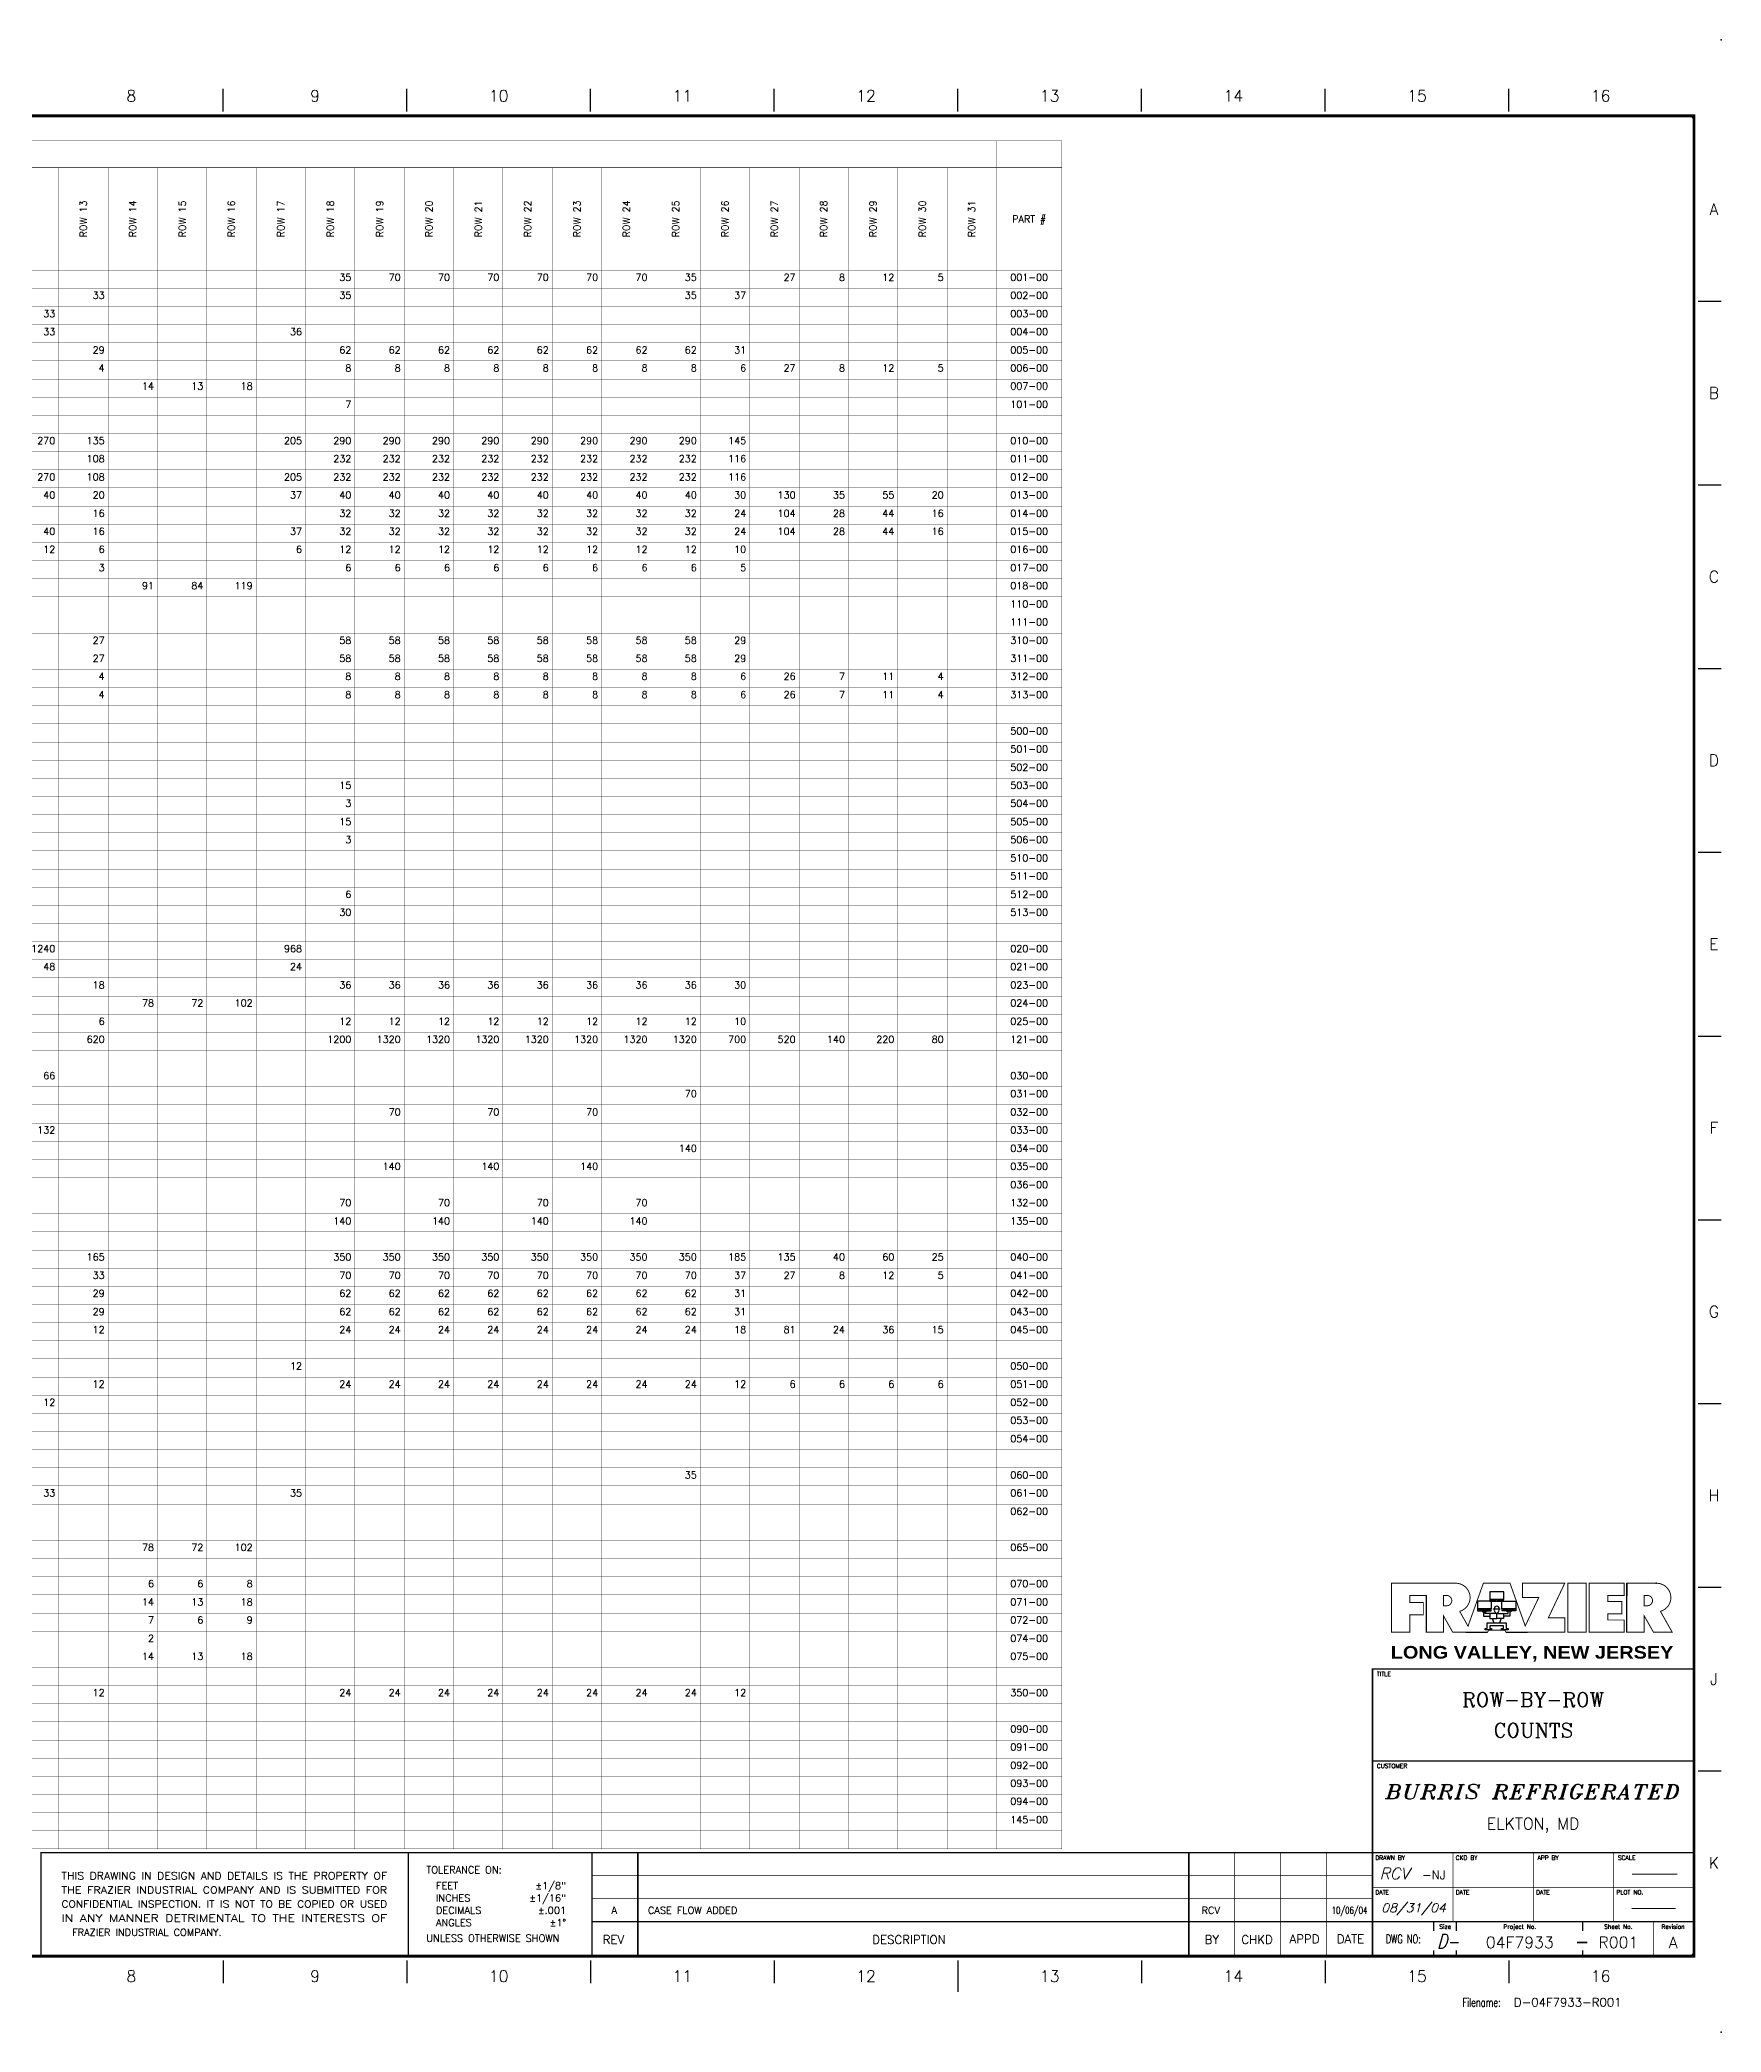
# Model space of a CAD drawing. Extents: x -10 to 1034, y -27 to 667.
# Drawn here: x 448 to 1034, y -27 to 667 of the extents above; entities that cross this region are included whole.
import ezdxf
from ezdxf.enums import TextEntityAlignment as Align

# ---------------------------------------------------------------- set-up
doc = ezdxf.new("R2010")
doc.units = 0
doc.header["$LTSCALE"] = 8
doc.header["$MEASUREMENT"] = 0
doc.layers.get('0').update_dxf_attribs({"linetype": 'CONTINUOUS'})
for name, color, linetype in [('BORD', 8, 'CONTINUOUS'), ('FDIM', 2, 'CONTINUOUS'), ('TEXTL', 2, 'CONTINUOUS')]:
    doc.layers.add(name, color=color, linetype=linetype)
doc.styles.add('2THIRDS', font='romans.shx', dxfattribs={"width": 0.7})
doc.styles.add('BOLD', font='BOLD')
doc.styles.add('BORDER', font='SIMPLEX')
doc.styles.add('COMPLEX', font='complex')
doc.styles.add('ITALIC', font='italic')
doc.styles.add('ITALICT', font='italict', dxfattribs={"height": 24})
doc.styles.add('ROMAND', font='romand.shx')
doc.styles.add('SCRIPTC', font='SCRIPTC')
doc.styles.add('SIMPLEX', font='simplex.shx')

# ---------------------------------------------------------------- blocks, each defined once
blk = doc.blocks.new('FLOGO')
at = {"layer": 'BORD'}
for p, q in [((2.564, 0.534), (2.564, 0.401)), ((2.564, 0), (2.564, 0.534)), ((0.378, 0.401), (0.378, 0)), ((0.81, 0), (1.044, 0)), ((1.248, 0), (1.482, 0))]:
    blk.add_line(p, q, dxfattribs=at)
at = {"layer": 'BORD', "const_width": 0.0101}
for points in [[(1.887, 0.534), (1.708, 0.156), (1.887, 0.156), (1.887, 0), (1.248, 0), (1.235, 0.022), (1.057, 0.022), (1.046, 0), (0.668, 0), (0.567, 0.178), (0.567, 0), (0.378, 0), (0.378, 0.401), (0.2, 0.401), (0.2, 0.323), (0.347, 0.323), (0.347, 0.189), (0.2, 0.189), (0.2, 0), (0, 0), (0, 0.534), (0.378, 0.534), (0.645, 0.534), (0.701, 0.534, -0.869818), (0.743, 0.228), (0.834, 0.067), (1.001, 0.534), (1.291, 0.534), (1.457, 0.069), (1.604, 0.378), (1.426, 0.378), (1.426, 0.534), (1.893, 0.534)], [(2.564, 0.534), (2.831, 0.534), (2.564, 0.534), (2.564, 0), (2.753, 0), (2.753, 0.178), (2.854, 0), (3.058, 0), (2.929, 0.228, 0.869818), (2.887, 0.534), (2.831, 0.534)]]:
    blk.add_lwpolyline(points, format="xyb", dxfattribs=at)
at = {"layer": 'BORD'}
for points in [[(1.07, 0.358), (1.224, 0.358), (1.224, 0.44), (1.07, 0.44)], [(0.936, 0.255), (1.089, 0.255), (1.089, 0.337), (0.936, 0.337)], [(0.938, 0.234), (1.086, 0.234), (1.086, 0.255), (0.938, 0.255)], [(0.954, 0.24), (1.002, 0.24), (1.002, 0.25), (0.954, 0.25)], [(1.07, 0.24), (1.022, 0.24), (1.022, 0.25), (1.07, 0.25)], [(1.073, 0.337), (1.221, 0.337), (1.221, 0.358), (1.073, 0.358)], [(1.089, 0.343), (1.137, 0.343), (1.137, 0.352), (1.089, 0.352)], [(1.11, 0.251), (1.11, 0.256), (1.182, 0.256), (1.182, 0.251)], [(1.205, 0.343), (1.157, 0.343), (1.157, 0.352), (1.205, 0.352)], [(1.356, 0.255), (1.203, 0.255), (1.203, 0.337), (1.356, 0.337)], [(1.354, 0.234), (1.206, 0.234), (1.206, 0.255), (1.354, 0.255)], [(1.222, 0.24), (1.27, 0.24), (1.27, 0.25), (1.222, 0.25)], [(1.338, 0.24), (1.29, 0.24), (1.29, 0.25), (1.338, 0.25)], [(1.07, 0.071), (1.07, 0.041), (1.091, 0.041), (1.091, 0.027), (1.021, 0.027), (1.021, 0.041), (1.043, 0.041), (1.043, 0.102), (1.249, 0.102), (1.249, 0.041), (1.271, 0.041), (1.271, 0.027), (1.2, 0.027), (1.2, 0.041), (1.222, 0.041), (1.222, 0.071)]]:
    blk.add_lwpolyline(points, close=True, dxfattribs=at)
at = {"layer": 'BORD', "const_width": 0.0101}
for points in [[(1.921, 0), (1.921, 0.534), (2.121, 0.534), (2.121, 0)], [(2.154, 0), (2.154, 0.534), (2.533, 0.534), (2.533, 0.401), (2.355, 0.401), (2.355, 0.334), (2.51, 0.334), (2.51, 0.2), (2.355, 0.2), (2.355, 0.134), (2.533, 0.134), (2.533, 0)]]:
    blk.add_lwpolyline(points, close=True, dxfattribs=at)
for points in [[(0.601, 0.289), (0.567, 0.289), (0.567, 0.401), (0.601, 0.401, -1)], [(2.753, 0.289), (2.753, 0.401), (2.787, 0.401, -1), (2.787, 0.289)]]:
    blk.add_lwpolyline(points, format="xyb", close=True, dxfattribs=at)
at = {"layer": 'BORD'}
for points in [[(1.07, 0.205), (1.07, 0.15), (1.146, 0.15), (1.146, 0.205), (1.021, 0.205), (1.021, 0.226), (1.034, 0.226), (1.034, 0.234), (0.988, 0.234), (0.988, 0.226), (1.001, 0.226), (1.001, 0.174), (1.07, 0.174)], [(1.222, 0.205), (1.222, 0.15), (1.146, 0.15), (1.146, 0.205), (1.271, 0.205), (1.271, 0.226), (1.257, 0.226), (1.257, 0.234), (1.304, 0.234), (1.304, 0.226), (1.291, 0.226), (1.291, 0.174), (1.222, 0.174)], [(1.096, 0.15), (1.115, 0.102)], [(1.127, 0.205), (1.13, 0.216)], [(1.165, 0.205), (1.162, 0.216)], [(1.196, 0.15), (1.177, 0.102)]]:
    blk.add_lwpolyline(points, dxfattribs=at)
for points in [[(1.174, 0.256, 0.378608), (1.146, 0.285, 0.378608), (1.118, 0.256, 0.378608)], [(1.121, 0.251, 0.351419), (1.123, 0.23), (1.127, 0.225, 0.337041), (1.146, 0.205, 0.337041), (1.165, 0.225), (1.169, 0.23, 0.351419), (1.171, 0.251)]]:
    blk.add_lwpolyline(points, format="xyb", dxfattribs=at)
blk.add_point((2.884, 0.534), dxfattribs=at)
blk.add_point((2.884, 0.534), dxfattribs=at)
blk = doc.blocks.new('sbord_d')
at = {"layer": 'BORD'}
for p, q in [((16, 20.062), (16, 20.312)), ((18, 20.062), (18, 20.312)), ((20, 20.062), (20, 20.312)), ((22, 20.062), (22, 20.312)), ((24, 20.062), (24, 20.312)), ((26, 20.062), (26, 20.312)), ((28, 20.062), (28, 20.312)), ((30, 20.062), (30, 20.312)), ((32.063, 18), (32.312, 18)), ((32.063, 16), (32.312, 16)), ((32.063, 14), (32.312, 14)), ((32.063, 12), (32.312, 12)), ((32.063, 10), (32.312, 10)), ((32.063, 8), (32.312, 8)), ((32.063, 6), (32.312, 6)), ((32.063, 4), (32.312, 4)), ((32.063, 2), (32.312, 2)), ((28.848, 0.821), (28.848, 0.821)), ((29.182, 0.258), (29.182, 0.354)), ((29.432, 0.258), (29.432, 0.354)), ((30.807, 0.258), (30.807, 0.354)), ((29.182, -0.016), (29.182, 0.044)), ((29.432, -0.016), (29.432, 0.044)), ((30.807, -0.016), (30.807, 0.044)), ((16, -0.062), (16, -0.312)), ((18, -0.062), (18, -0.312)), ((20, -0.062), (20, -0.312)), ((22, -0.062), (22, -0.312)), ((24, -0.062), (24, -0.406)), ((26, -0.062), (26, -0.312)), ((28, -0.062), (28, -0.312)), ((30, -0.062), (30, -0.312))]:
    blk.add_line(p, q, dxfattribs=at)
at = {"layer": 'BORD', "const_width": 0.0313}
blk.add_lwpolyline([(-0.016, -0.016), (32.016, -0.016), (32.016, 20.016), (-0.016, 20.016)], close=True, dxfattribs=at)
at = {"layer": 'BORD'}
for points, const_width in [([(28.516, -0.016), (28.516, 0.359), (28.516, 0.734), (28.516, 1.109), (28.516, 2.109), (28.516, 3.109), (32.016, 3.109)], 0.0156), ([(28.516, 2.109), (32.016, 2.109)], 0.0156), ([(18.016, 1.109), (14.016, 1.109), (14.016, -0.016)], 0.0156), ([(20.016, 1.109), (18.016, 1.109), (18.016, -0.016)], 0.0156), ([(28.516, 1.109), (28.016, 1.109), (27.516, 1.109), (27.016, 1.109), (26.516, 1.109), (20.516, 1.109), (20.016, 1.109), (20.016, 0.859)], 0.0156), ([(20.516, 1.109), (20.516, 0.859)], 0.0156), ([(26.516, 1.109), (26.516, 0.859)], 0.0156), ([(27.016, 1.109), (27.016, 0.859)], 0.00781), ([(27.516, 1.109), (27.516, 0.859)], 0.00781), ([(28.016, 1.109), (28.016, 0.859)], 0.00781), ([(28.516, 1.109), (32.016, 1.109)], 0.0156), ([(29.391, 1.109), (29.391, 0.734), (29.391, 0.359)], 0.00781), ([(30.266, 1.109), (30.266, 0.734), (30.266, 0.359)], 0.00781), ([(31.141, 1.109), (31.141, 0.734), (31.141, 0.359)], 0.00781), ([(20.016, 0.859), (20.016, 0.609)], 0.0156), ([(20.016, 0.859), (28.516, 0.859)], 0.00781), ([(20.516, 0.859), (20.516, 0.609)], 0.0156), ([(26.516, 0.859), (26.516, 0.609)], 0.0156), ([(27.016, 0.859), (27.016, 0.609)], 0.00781), ([(27.516, 0.859), (27.516, 0.609)], 0.00781), ([(28.016, 0.859), (28.016, 0.609)], 0.00781), ([(28.516, 0.734), (32.016, 0.734)], 0.00781), ([(20.016, 0.609), (20.016, 0.359)], 0.0156), ([(20.016, 0.609), (28.516, 0.609)], 0.00781), ([(20.516, 0.609), (20.516, 0.359)], 0.0156), ([(26.516, 0.609), (26.516, 0.359)], 0.0156), ([(27.016, 0.609), (27.016, 0.359)], 0.00781), ([(27.516, 0.609), (27.516, 0.359)], 0.00781), ([(28.016, 0.609), (28.016, 0.359)], 0.00781), ([(20.016, 0.359), (28.516, 0.359)], 0.0156), ([(20.016, 0.359), (20.016, 0)], 0.0156), ([(20.516, 0.359), (20.516, 0)], 0.0156), ([(26.516, 0.359), (26.516, 0)], 0.0156), ([(27.016, 0.359), (27.016, 0)], 0.00781), ([(27.516, 0.359), (27.516, 0)], 0.00781), ([(28.016, 0.359), (28.016, 0)], 0.00781), ([(28.516, 0.359), (32.016, 0.359)], 0.0156), ([(31.578, 0.359), (31.578, -0.016)], 0.00781)]:
    blk.add_lwpolyline(points, dxfattribs=dict(at, const_width=const_width))
at = {"layer": 'TEXTL'}
for p in [(32.312, 20.844), (32, 20), (32, 0), (32.312, -0.844)]:
    blk.add_point(p, dxfattribs=at)
at = {"layer": 'BORD'}
blk.add_blockref('FLOGO', (28.722, 3.509), dxfattribs=at)
at = {"layer": 'BORD', "style": 'ROMAND'}
for s, p in [('8', (15, 20.234)), ('9', (17, 20.234)), ('10', (19, 20.234)), ('11', (21, 20.234)), ('12', (23, 20.234)), ('13', (25, 20.234)), ('14', (27, 20.234)), ('15', (29, 20.234)), ('16', (31, 20.234)), ('A', (32.234, 19)), ('B', (32.234, 17)), ('C', (32.234, 15)), ('D', (32.234, 13)), ('E', (32.234, 11)), ('F', (32.234, 9)), ('G', (32.234, 7)), ('H', (32.234, 5)), ('J', (32.234, 3)), ('K', (32.234, 1)), ('8', (15, -0.234)), ('9', (17, -0.234)), ('10', (19, -0.234)), ('11', (21, -0.234)), ('12', (23, -0.234)), ('13', (25, -0.234)), ('14', (27, -0.234)), ('15', (29, -0.234)), ('16', (31, -0.234))]:
    blk.add_text(s, height=0.125, dxfattribs=at).set_placement(p, align=Align.MIDDLE)
at = {"layer": 'BORD'}
for s, height, style, width, p, p2 in [('LONG VALLEY, NEW JERSEY', 0.138, 'BOLD', 0.943702, (28.715, 3.222), (31.792, 3.222)), ('THIS DRAWING IN DESIGN AND DETAILS IS THE PROPERTY OF', 0.07812, 'SIMPLEX', 0.958828, (14.24, 0.819), (17.786, 0.819)), ('THE FRAZIER INDUSTRIAL COMPANY AND IS SUBMITTED FOR', 0.07812, 'SIMPLEX', 0.982552, (14.24, 0.665), (17.786, 0.665)), ('CONFIDENTIAL INSPECTION. IT IS NOT TO BE COPIED OR USED', 0.07812, 'SIMPLEX', 0.947391, (14.24, 0.512), (17.786, 0.512)), ('IN ANY MANNER DETRIMENTAL TO THE INTERESTS OF', 0.07812, 'SIMPLEX', 1.101821, (14.24, 0.358), (17.786, 0.358))]:
    blk.add_text(s, height=height, dxfattribs=dict(at, style=style, width=width)).set_placement(p, p2, align=Align.FIT)
for s, height, style, p in [('TITLE', 0.0469, 'BORDER', (28.563, 3.031)), ('CUSTOMER', 0.0469, 'BORDER', (28.563, 2.031)), ('TOLERANCE ON:', 0.07812, 'SIMPLEX', (18.213, 0.884)), ('DRAWN BY', 0.0469, 'BORDER', (28.547, 1.031)), ('-NJ', 0.0938, 'SIMPLEX', (29.054, 0.821)), ('CKD BY', 0.0469, 'BORDER', (29.422, 1.031)), ('APP BY', 0.0469, 'BORDER', (30.313, 1.031)), ('SCALE', 0.0469, 'BORDER', (31.188, 1.031)), ('FEET', 0.0781, 'SIMPLEX', (18.317, 0.711)), ('INCHES', 0.0781, 'SIMPLEX', (18.317, 0.577)), ('DATE', 0.0469, 'BORDER', (28.547, 0.656)), ('DATE', 0.0469, 'BORDER', (29.422, 0.656)), ('DATE', 0.0469, 'BORDER', (30.297, 0.656)), ('PLOT NO.', 0.0469, 'BORDER', (31.172, 0.656)), ('DECIMALS', 0.0781, 'SIMPLEX', (18.317, 0.443)), ('UNLESS OTHERWISE SHOWN', 0.07812, 'SIMPLEX', (18.212, 0.14)), ('ANGLES', 0.0781, 'SIMPLEX', (18.317, 0.309))]:
    blk.add_text(s, height=height, dxfattribs=dict(at, style=style)).set_placement(p)
at = {"layer": 'BORD', "style": 'SIMPLEX'}
for s, p in [('%%p1/16"', (19.735, 0.577)), ('%%p1/8"', (19.735, 0.711)), ('%%p.001', (19.735, 0.443)), ('%%p1%%d', (19.735, 0.309))]:
    blk.add_text(s, height=0.0781, dxfattribs=at).set_placement(p, align=Align.RIGHT)
at = {"layer": 'BORD'}
for s, height, style, p in [('FRAZIER INDUSTRIAL COMPANY.', 0.07812, 'SIMPLEX', (15.169, 0.204)), ('APPD', 0.0938, 'SIMPLEX', (27.776, 0.124)), ('DATE', 0.0938, 'SIMPLEX', (28.276, 0.124)), ('Size', 0.0469, 'BORDER', (29.307, 0.281)), ('Project No.', 0.04688, 'BORDER', (30.12, 0.281)), ('Sheet No.', 0.0469, 'BORDER', (31.193, 0.281)), ('Revision', 0.0469, 'BORDER', (31.789, 0.281)), ('REV', 0.0938, 'BORDER', (20.25, 0.117)), ('DESCRIPTION', 0.09375, 'BORDER', (23.469, 0.117)), ('BY', 0.0938, 'BORDER', (26.766, 0.117)), ('CHKD', 0.0938, 'BORDER', (27.259, 0.117))]:
    blk.add_text(s, height=height, dxfattribs=dict(at, style=style)).set_placement(p, align=Align.CENTER)
at = {"layer": 'BORD', "style": '2THIRDS', "width": 0.7}
for s, p in [('DWG NO:', (28.851, 0.124)), ('Filename:', (29.703, -0.567))]:
    blk.add_text(s, height=0.0938, dxfattribs=at).set_placement(p, align=Align.CENTER)
at = {"layer": 'BORD', "style": 'ROMAND', "oblique": 15, "width": 0.75}
for s, height, p in [('D-', 0.1562, (29.218, 0.067)), ('-', 0.188, (30.7, 0.051))]:
    blk.add_text(s, height=height, dxfattribs=at).set_placement(p)
at = {"layer": 'TEXTL', "flags": 8}
for tag, height, style, p in [('TITLE1', 0.156, 'COMPLEX', (30.266, 2.776)), ('TITLE2', 0.156, 'COMPLEX', (30.266, 2.443)), ('CHK', 0.0938, 'SIMPLEX', (29.828, 0.883)), ('APP', 0.0938, 'SIMPLEX', (30.703, 0.883)), ('JOB#', 0.125, 'ROMAND', (30.12, 0.133)), ('SHT', 0.125, 'ROMAND', (31.193, 0.133)), ('REV', 0.125, 'ROMAND', (31.789, 0.133))]:
    blk.add_attdef(tag, text='', height=height, dxfattribs=dict(at, style=style)).set_placement(p, align=Align.MIDDLE)
for tag, height, style, width, p, p2 in [('CUSTOMER', 0.156, 'ITALICT', 2.333901, (28.655, 1.697), (31.867, 1.697)), ('CAPP', 0.0781, 'SIMPLEX', 1.292308, (27.588, 0.944), (27.963, 0.944)), ('CDT', 0.0781, 'SIMPLEX', 1.866, (28.071, 0.943), (28.46, 0.943)), ('SCALE', 0.0938, 'SIMPLEX', 1.702732, (31.234, 0.837), (31.941, 0.837)), ('BAPP', 0.0781, 'SIMPLEX', 1.292308, (27.588, 0.683), (27.963, 0.683)), ('BDT', 0.0781, 'SIMPLEX', 1.866, (28.071, 0.683), (28.46, 0.683)), ('AAPP', 0.0781, 'SIMPLEX', 1.275949, (27.588, 0.443), (27.963, 0.443)), ('ADT', 0.0781, 'SIMPLEX', 1.833263, (28.071, 0.443), (28.46, 0.443)), ('DATE', 0.0938, 'ITALIC', 1.795034, (28.609, 0.462), (29.315, 0.462)), ('CHKDT', 0.0938, 'SIMPLEX', 1.555556, (29.484, 0.462), (30.172, 0.462)), ('APPDT', 0.0938, 'SIMPLEX', 1.555556, (30.359, 0.462), (31.047, 0.462)), ('PLOT#', 0.0938, 'SIMPLEX', 8.555556, (31.234, 0.462), (31.922, 0.462))]:
    blk.add_attdef(tag, text='', height=height, dxfattribs=dict(at, style=style, width=width)).set_placement(p, p2, align=Align.FIT)
for tag, height, style, p in [('LOCATION', 0.125, 'COMPLEX', (30.266, 1.364)), ('REVC', 0.0781, 'SIMPLEX', (20.259, 0.945)), ('CBY', 0.0781, 'ROMAND', (26.755, 0.943)), ('CCHK', 0.0781, 'SIMPLEX', (27.255, 0.943)), ('REVB', 0.0781, 'SIMPLEX', (20.259, 0.695)), ('BBY', 0.0781, 'ROMAND', (26.755, 0.683)), ('BCHK', 0.0781, 'SIMPLEX', (27.255, 0.683)), ('REVA', 0.0781, 'SIMPLEX', (20.259, 0.445)), ('ABY', 0.0781, 'ROMAND', (26.755, 0.443)), ('ACHK', 0.0781, 'SIMPLEX', (27.255, 0.443))]:
    blk.add_attdef(tag, text='', height=height, dxfattribs=dict(at, style=style)).set_placement(p, align=Align.CENTER)
for tag, p, height, style in [('REVCDESC', (20.625, 0.943), 0.0781, 'SIMPLEX'), ('DRBY', (28.593, 0.821), 0.125, 'SCRIPTC'), ('REVBDESC', (20.625, 0.683), 0.0781, 'SIMPLEX'), ('REVADESC', (20.625, 0.443), 0.0781, 'SIMPLEX'), ('DWG#', (30.055, -0.566), 0.0938, 'ROMAND')]:
    blk.add_attdef(tag, p, '', height=height, dxfattribs=dict(at, style=style))
blk = doc.blocks.new('*U2')
at = {"layer": 'FDIM', "style": 'SIMPLEX'}
for s, p in [('ROW 13', (16.992, -1.031)), ('ROW 14', (17.644, -1.031)), ('ROW 15', (18.296, -1.031)), ('ROW 16', (18.947, -1.031)), ('ROW 17', (19.599, -1.031)), ('ROW 18', (20.251, -1.031)), ('ROW 19', (20.903, -1.031)), ('ROW 20', (21.555, -1.031)), ('ROW 21', (22.207, -1.031)), ('ROW 22', (22.858, -1.031)), ('ROW 23', (23.51, -1.031)), ('ROW 24', (24.162, -1.031)), ('ROW 25', (24.814, -1.031)), ('ROW 26', (25.466, -1.031)), ('ROW 27', (26.118, -1.031)), ('ROW 28', (26.77, -1.031)), ('ROW 29', (27.421, -1.031)), ('ROW 30', (28.073, -1.031)), ('ROW 31', (28.725, -1.031))]:
    blk.add_text(s, height=0.0926, rotation=90, dxfattribs=at).set_placement(p, align=Align.CENTER)
for s, p in [('PART #', (29.437, -1.078)), ('001-00', (29.437, -1.847)), ('002-00', (29.437, -2.087)), ('003-00', (29.437, -2.326)), ('004-00', (29.437, -2.566)), ('005-00', (29.437, -2.806)), ('006-00', (29.437, -3.045)), ('007-00', (29.437, -3.285)), ('101-00', (29.437, -3.524)), ('010-00', (29.437, -4.003)), ('011-00', (29.437, -4.243)), ('012-00', (29.437, -4.483)), ('013-00', (29.437, -4.722)), ('014-00', (29.437, -4.962)), ('015-00', (29.437, -5.201)), ('016-00', (29.437, -5.441)), ('017-00', (29.437, -5.681)), ('018-00', (29.437, -5.92)), ('110-00', (29.437, -6.16)), ('111-00', (29.437, -6.399)), ('310-00', (29.437, -6.639)), ('311-00', (29.437, -6.878)), ('312-00', (29.437, -7.118)), ('313-00', (29.437, -7.358)), ('500-00', (29.437, -7.837)), ('501-00', (29.437, -8.076)), ('502-00', (29.437, -8.316)), ('503-00', (29.437, -8.556)), ('504-00', (29.437, -8.795)), ('505-00', (29.437, -9.035)), ('506-00', (29.437, -9.274)), ('510-00', (29.437, -9.514)), ('511-00', (29.437, -9.753)), ('512-00', (29.437, -9.993)), ('513-00', (29.437, -10.233)), ('020-00', (29.437, -10.712)), ('021-00', (29.437, -10.951)), ('023-00', (29.437, -11.191)), ('024-00', (29.437, -11.431)), ('025-00', (29.437, -11.67)), ('121-00', (29.437, -11.91)), ('030-00', (29.437, -12.389)), ('031-00', (29.437, -12.628)), ('032-00', (29.437, -12.868)), ('033-00', (29.437, -13.108)), ('034-00', (29.437, -13.347)), ('035-00', (29.437, -13.587)), ('036-00', (29.437, -13.826)), ('132-00', (29.437, -14.066)), ('135-00', (29.437, -14.306)), ('040-00', (29.437, -14.785)), ('041-00', (29.437, -15.024)), ('042-00', (29.437, -15.264)), ('043-00', (29.437, -15.503)), ('045-00', (29.437, -15.743)), ('050-00', (29.437, -16.222)), ('051-00', (29.437, -16.462)), ('052-00', (29.437, -16.701)), ('053-00', (29.437, -16.941)), ('054-00', (29.437, -17.181)), ('060-00', (29.437, -17.66)), ('061-00', (29.437, -17.899)), ('062-00', (29.437, -18.139)), ('065-00', (29.437, -18.618)), ('070-00', (29.437, -19.097)), ('071-00', (29.437, -19.337)), ('072-00', (29.437, -19.576)), ('074-00', (29.437, -19.816)), ('075-00', (29.437, -20.056)), ('350-00', (29.437, -20.535)), ('090-00', (29.437, -21.014)), ('091-00', (29.437, -21.253)), ('092-00', (29.437, -21.493)), ('093-00', (29.437, -21.733)), ('094-00', (29.437, -21.972)), ('145-00', (29.437, -22.212))]:
    blk.add_text(s, height=0.0926, dxfattribs=at).set_placement(p, align=Align.CENTER)
for s, p in [('35', (20.484, -1.847)), ('70', (21.136, -1.847)), ('70', (21.788, -1.847)), ('70', (22.44, -1.847)), ('70', (23.092, -1.847)), ('70', (23.744, -1.847)), ('70', (24.396, -1.847)), ('35', (25.047, -1.847)), ('27', (26.351, -1.847)), ('8', (27.003, -1.847)), ('12', (27.655, -1.847)), ('5', (28.307, -1.847)), ('33', (17.225, -2.087)), ('35', (20.484, -2.087)), ('35', (25.047, -2.087)), ('37', (25.699, -2.087)), ('33', (16.573, -2.326)), ('33', (16.573, -2.566)), ('36', (19.833, -2.566)), ('29', (17.225, -2.806)), ('62', (20.484, -2.806)), ('62', (21.136, -2.806)), ('62', (21.788, -2.806)), ('62', (22.44, -2.806)), ('62', (23.092, -2.806)), ('62', (23.744, -2.806)), ('62', (24.396, -2.806)), ('62', (25.047, -2.806)), ('31', (25.699, -2.806)), ('4', (17.225, -3.045)), ('8', (20.484, -3.045)), ('8', (21.136, -3.045)), ('8', (21.788, -3.045)), ('8', (22.44, -3.045)), ('8', (23.092, -3.045)), ('8', (23.744, -3.045)), ('8', (24.396, -3.045)), ('8', (25.047, -3.045)), ('6', (25.699, -3.045)), ('27', (26.351, -3.045)), ('8', (27.003, -3.045)), ('12', (27.655, -3.045)), ('5', (28.307, -3.045)), ('14', (17.877, -3.285)), ('13', (18.529, -3.285)), ('18', (19.181, -3.285)), ('7', (20.484, -3.524)), ('270', (16.573, -4.003)), ('135', (17.225, -4.003)), ('205', (19.833, -4.003)), ('290', (20.484, -4.003)), ('290', (21.136, -4.003)), ('290', (21.788, -4.003)), ('290', (22.44, -4.003)), ('290', (23.092, -4.003)), ('290', (23.744, -4.003)), ('290', (24.396, -4.003)), ('290', (25.047, -4.003)), ('145', (25.699, -4.003)), ('108', (17.225, -4.243)), ('232', (20.484, -4.243)), ('232', (21.136, -4.243)), ('232', (21.788, -4.243)), ('232', (22.44, -4.243)), ('232', (23.092, -4.243)), ('232', (23.744, -4.243)), ('232', (24.396, -4.243)), ('232', (25.047, -4.243)), ('116', (25.699, -4.243)), ('270', (16.573, -4.483)), ('108', (17.225, -4.483)), ('205', (19.833, -4.483)), ('232', (20.484, -4.483)), ('232', (21.136, -4.483)), ('232', (21.788, -4.483)), ('232', (22.44, -4.483)), ('232', (23.092, -4.483)), ('232', (23.744, -4.483)), ('232', (24.396, -4.483)), ('232', (25.047, -4.483)), ('116', (25.699, -4.483)), ('40', (16.573, -4.722)), ('20', (17.225, -4.722)), ('37', (19.833, -4.722)), ('40', (20.484, -4.722)), ('40', (21.136, -4.722)), ('40', (21.788, -4.722)), ('40', (22.44, -4.722)), ('40', (23.092, -4.722)), ('40', (23.744, -4.722)), ('40', (24.396, -4.722)), ('40', (25.047, -4.722)), ('30', (25.699, -4.722)), ('130', (26.351, -4.722)), ('35', (27.003, -4.722)), ('55', (27.655, -4.722)), ('20', (28.307, -4.722)), ('16', (17.225, -4.962)), ('32', (20.484, -4.962)), ('32', (21.136, -4.962)), ('32', (21.788, -4.962)), ('32', (22.44, -4.962)), ('32', (23.092, -4.962)), ('32', (23.744, -4.962)), ('32', (24.396, -4.962)), ('32', (25.047, -4.962)), ('24', (25.699, -4.962)), ('104', (26.351, -4.962)), ('28', (27.003, -4.962)), ('44', (27.655, -4.962)), ('16', (28.307, -4.962)), ('40', (16.573, -5.201)), ('16', (17.225, -5.201)), ('37', (19.833, -5.201)), ('32', (20.484, -5.201)), ('32', (21.136, -5.201)), ('32', (21.788, -5.201)), ('32', (22.44, -5.201)), ('32', (23.092, -5.201)), ('32', (23.744, -5.201)), ('32', (24.396, -5.201)), ('32', (25.047, -5.201)), ('24', (25.699, -5.201)), ('104', (26.351, -5.201)), ('28', (27.003, -5.201)), ('44', (27.655, -5.201)), ('16', (28.307, -5.201)), ('12', (16.573, -5.441)), ('6', (17.225, -5.441)), ('6', (19.833, -5.441)), ('12', (20.484, -5.441)), ('12', (21.136, -5.441)), ('12', (21.788, -5.441)), ('12', (22.44, -5.441)), ('12', (23.092, -5.441)), ('12', (23.744, -5.441)), ('12', (24.396, -5.441)), ('12', (25.047, -5.441)), ('10', (25.699, -5.441)), ('3', (17.225, -5.681)), ('6', (20.484, -5.681)), ('6', (21.136, -5.681)), ('6', (21.788, -5.681)), ('6', (22.44, -5.681)), ('6', (23.092, -5.681)), ('6', (23.744, -5.681)), ('6', (24.396, -5.681)), ('6', (25.047, -5.681)), ('5', (25.699, -5.681)), ('91', (17.877, -5.92)), ('84', (18.529, -5.92)), ('119', (19.181, -5.92)), ('27', (17.225, -6.639)), ('58', (20.484, -6.639)), ('58', (21.136, -6.639)), ('58', (21.788, -6.639)), ('58', (22.44, -6.639)), ('58', (23.092, -6.639)), ('58', (23.744, -6.639)), ('58', (24.396, -6.639)), ('58', (25.047, -6.639)), ('29', (25.699, -6.639)), ('27', (17.225, -6.878)), ('58', (20.484, -6.878)), ('58', (21.136, -6.878)), ('58', (21.788, -6.878)), ('58', (22.44, -6.878)), ('58', (23.092, -6.878)), ('58', (23.744, -6.878)), ('58', (24.396, -6.878)), ('58', (25.047, -6.878)), ('29', (25.699, -6.878)), ('4', (17.225, -7.118)), ('8', (20.484, -7.118)), ('8', (21.136, -7.118)), ('8', (21.788, -7.118)), ('8', (22.44, -7.118)), ('8', (23.092, -7.118)), ('8', (23.744, -7.118)), ('8', (24.396, -7.118)), ('8', (25.047, -7.118)), ('6', (25.699, -7.118)), ('26', (26.351, -7.118)), ('7', (27.003, -7.118)), ('11', (27.655, -7.118)), ('4', (28.307, -7.118)), ('4', (17.225, -7.358)), ('8', (20.484, -7.358)), ('8', (21.136, -7.358)), ('8', (21.788, -7.358)), ('8', (22.44, -7.358)), ('8', (23.092, -7.358)), ('8', (23.744, -7.358)), ('8', (24.396, -7.358)), ('8', (25.047, -7.358)), ('6', (25.699, -7.358)), ('26', (26.351, -7.358)), ('7', (27.003, -7.358)), ('11', (27.655, -7.358)), ('4', (28.307, -7.358)), ('15', (20.484, -8.556)), ('15', (20.484, -9.035)), ('3', (20.484, -8.795)), ('3', (20.484, -9.274)), ('6', (20.484, -9.993)), ('30', (20.484, -10.233)), ('1240', (16.573, -10.712)), ('968', (19.833, -10.712)), ('48', (16.573, -10.951)), ('24', (19.833, -10.951)), ('18', (17.225, -11.191)), ('36', (20.484, -11.191)), ('36', (21.136, -11.191)), ('36', (21.788, -11.191)), ('36', (22.44, -11.191)), ('36', (23.092, -11.191)), ('36', (23.744, -11.191)), ('36', (24.396, -11.191)), ('36', (25.047, -11.191)), ('30', (25.699, -11.191)), ('78', (17.877, -11.431)), ('72', (18.529, -11.431)), ('102', (19.181, -11.431)), ('620', (17.225, -11.91)), ('6', (17.225, -11.67)), ('1200', (20.484, -11.91)), ('12', (20.484, -11.67)), ('1320', (21.136, -11.91)), ('12', (21.136, -11.67)), ('1320', (21.788, -11.91)), ('12', (21.788, -11.67)), ('1320', (22.44, -11.91)), ('12', (22.44, -11.67)), ('1320', (23.092, -11.91)), ('12', (23.092, -11.67)), ('1320', (23.744, -11.91)), ('12', (23.744, -11.67)), ('1320', (24.396, -11.91)), ('12', (24.396, -11.67)), ('1320', (25.047, -11.91)), ('12', (25.047, -11.67)), ('700', (25.699, -11.91)), ('10', (25.699, -11.67)), ('520', (26.351, -11.91)), ('140', (27.003, -11.91)), ('220', (27.655, -11.91)), ('80', (28.307, -11.91)), ('66', (16.573, -12.389)), ('70', (25.047, -12.628)), ('70', (21.136, -12.868)), ('70', (22.44, -12.868)), ('70', (23.744, -12.868)), ('132', (16.573, -13.108)), ('140', (25.047, -13.347)), ('140', (21.136, -13.587)), ('140', (22.44, -13.587)), ('140', (23.744, -13.587)), ('70', (20.484, -14.066)), ('70', (21.788, -14.066)), ('70', (23.092, -14.066)), ('70', (24.396, -14.066)), ('140', (20.484, -14.306)), ('140', (21.788, -14.306)), ('140', (23.092, -14.306)), ('140', (24.396, -14.306)), ('165', (17.225, -14.785)), ('350', (20.484, -14.785)), ('350', (21.136, -14.785)), ('350', (21.788, -14.785)), ('350', (22.44, -14.785)), ('350', (23.092, -14.785)), ('350', (23.744, -14.785)), ('350', (24.396, -14.785)), ('350', (25.047, -14.785)), ('185', (25.699, -14.785)), ('135', (26.351, -14.785)), ('40', (27.003, -14.785)), ('60', (27.655, -14.785)), ('25', (28.307, -14.785)), ('33', (17.225, -15.024)), ('70', (20.484, -15.024)), ('70', (21.136, -15.024)), ('70', (21.788, -15.024)), ('70', (22.44, -15.024)), ('70', (23.092, -15.024)), ('70', (23.744, -15.024)), ('70', (24.396, -15.024)), ('70', (25.047, -15.024)), ('37', (25.699, -15.024)), ('27', (26.351, -15.024)), ('8', (27.003, -15.024)), ('12', (27.655, -15.024)), ('5', (28.307, -15.024)), ('29', (17.225, -15.264)), ('62', (20.484, -15.264)), ('62', (21.136, -15.264)), ('62', (21.788, -15.264)), ('62', (22.44, -15.264)), ('62', (23.092, -15.264)), ('62', (23.744, -15.264)), ('62', (24.396, -15.264)), ('62', (25.047, -15.264)), ('31', (25.699, -15.264)), ('29', (17.225, -15.503)), ('62', (20.484, -15.503)), ('62', (21.136, -15.503)), ('62', (21.788, -15.503)), ('62', (22.44, -15.503)), ('62', (23.092, -15.503)), ('62', (23.744, -15.503)), ('62', (24.396, -15.503)), ('62', (25.047, -15.503)), ('31', (25.699, -15.503)), ('12', (17.225, -15.743)), ('24', (20.484, -15.743)), ('24', (21.136, -15.743)), ('24', (21.788, -15.743)), ('24', (22.44, -15.743)), ('24', (23.092, -15.743)), ('24', (23.744, -15.743)), ('24', (24.396, -15.743)), ('24', (25.047, -15.743)), ('18', (25.699, -15.743)), ('81', (26.351, -15.743)), ('24', (27.003, -15.743)), ('36', (27.655, -15.743)), ('15', (28.307, -15.743)), ('12', (19.833, -16.222)), ('12', (17.225, -16.462)), ('24', (20.484, -16.462)), ('24', (21.136, -16.462)), ('24', (21.788, -16.462)), ('24', (22.44, -16.462)), ('24', (23.092, -16.462)), ('24', (23.744, -16.462)), ('24', (24.396, -16.462)), ('24', (25.047, -16.462)), ('12', (25.699, -16.462)), ('6', (26.351, -16.462)), ('6', (27.003, -16.462)), ('6', (27.655, -16.462)), ('6', (28.307, -16.462)), ('12', (16.573, -16.701)), ('35', (25.047, -17.66)), ('33', (16.573, -17.899)), ('35', (19.833, -17.899)), ('78', (17.877, -18.618)), ('72', (18.529, -18.618)), ('102', (19.181, -18.618)), ('6', (17.877, -19.097)), ('6', (18.529, -19.097)), ('8', (19.181, -19.097)), ('14', (17.877, -19.337)), ('13', (18.529, -19.337)), ('18', (19.181, -19.337)), ('7', (17.877, -19.576)), ('2', (17.877, -19.816)), ('6', (18.529, -19.576)), ('9', (19.181, -19.576)), ('14', (17.877, -20.056)), ('13', (18.529, -20.056)), ('18', (19.181, -20.056)), ('12', (17.225, -20.535)), ('24', (20.484, -20.535)), ('24', (21.136, -20.535)), ('24', (21.788, -20.535)), ('24', (22.44, -20.535)), ('24', (23.092, -20.535)), ('24', (23.744, -20.535)), ('24', (24.396, -20.535)), ('24', (25.047, -20.535)), ('12', (25.699, -20.535))]:
    blk.add_text(s, height=0.0926, dxfattribs=at).set_placement(p, align=Align.RIGHT)
blk = doc.blocks.new('*U3')
at = {"color": 11, "linetype": 'Continuous'}
for points, const_width in [([(8.797, 0), (29.869, 0), (29.869, -1.708), (8.797, -1.708)], 0.006), ([(29.005, 0), (29.005, -1.708)], 0.006), ([(8.797, -0.354), (29.869, -0.354)], 0.006), ([(29.869, -0.354), (8.797, -0.354), (8.797, -1.708)], 0.004), ([(16.62, -0.354), (16.62, -1.708)], 0.004), ([(17.271, -0.354), (17.271, -1.708)], 0.004), ([(17.923, -0.354), (17.923, -1.708)], 0.004), ([(18.575, -0.354), (18.575, -1.708)], 0.004), ([(19.227, -0.354), (19.227, -1.708)], 0.004), ([(19.879, -0.354), (19.879, -1.708)], 0.004), ([(20.531, -0.354), (20.531, -1.708)], 0.004), ([(21.183, -0.354), (21.183, -1.708)], 0.004), ([(21.834, -0.354), (21.834, -1.708)], 0.004), ([(22.486, -0.354), (22.486, -1.708)], 0.004), ([(23.138, -0.354), (23.138, -1.708)], 0.004), ([(23.79, -0.354), (23.79, -1.708)], 0.004), ([(24.442, -0.354), (24.442, -1.708)], 0.004), ([(25.094, -0.354), (25.094, -1.708)], 0.004), ([(25.746, -0.354), (25.746, -1.708)], 0.004), ([(26.397, -0.354), (26.397, -1.708)], 0.004), ([(27.049, -0.354), (27.049, -1.708)], 0.004), ([(27.701, -0.354), (27.701, -1.708)], 0.004), ([(28.353, -0.354), (28.353, -1.708)], 0.004), ([(29.005, -0.354), (29.005, -1.708)], 0.004), ([(29.869, -1.708), (29.869, -22.552), (8.797, -22.552)], 0.006), ([(29.869, -1.708), (8.797, -1.708), (8.797, -22.552), (29.869, -22.552)], 0.004), ([(16.62, -1.708), (16.62, -22.552)], 0.004), ([(17.271, -1.708), (17.271, -22.552)], 0.004), ([(17.923, -1.708), (17.923, -22.552)], 0.004), ([(18.575, -1.708), (18.575, -22.552)], 0.004), ([(19.227, -1.708), (19.227, -22.552)], 0.004), ([(19.879, -1.708), (19.879, -22.552)], 0.004), ([(20.531, -1.708), (20.531, -22.552)], 0.004), ([(21.183, -1.708), (21.183, -22.552)], 0.004), ([(21.834, -1.708), (21.834, -22.552)], 0.004), ([(22.486, -1.708), (22.486, -22.552)], 0.004), ([(23.138, -1.708), (23.138, -22.552)], 0.004), ([(23.79, -1.708), (23.79, -22.552)], 0.004), ([(24.442, -1.708), (24.442, -22.552)], 0.004), ([(25.094, -1.708), (25.094, -22.552)], 0.004), ([(25.746, -1.708), (25.746, -22.552)], 0.004), ([(26.397, -1.708), (26.397, -22.552)], 0.004), ([(27.049, -1.708), (27.049, -22.552)], 0.004), ([(27.701, -1.708), (27.701, -22.552)], 0.004), ([(28.353, -1.708), (28.353, -22.552)], 0.004), ([(29.005, -1.708), (29.005, -22.552)], 0.006), ([(29.005, -1.708), (29.005, -22.552)], 0.004), ([(8.797, -1.948), (29.869, -1.948)], 0.004), ([(8.797, -2.188), (29.869, -2.188)], 0.004), ([(8.797, -2.427), (29.869, -2.427)], 0.004), ([(8.797, -2.667), (29.869, -2.667)], 0.004), ([(8.797, -2.906), (29.869, -2.906)], 0.004), ([(8.797, -3.146), (29.869, -3.146)], 0.004), ([(8.797, -3.385), (29.869, -3.385)], 0.004), ([(8.797, -3.625), (29.869, -3.625)], 0.004), ([(8.797, -3.865), (29.869, -3.865)], 0.004), ([(8.797, -4.104), (29.869, -4.104)], 0.004), ([(8.797, -4.344), (29.869, -4.344)], 0.004), ([(8.797, -4.583), (29.869, -4.583)], 0.004), ([(8.797, -4.823), (29.869, -4.823)], 0.004), ([(8.797, -5.062), (29.869, -5.062)], 0.004), ([(8.797, -5.302), (29.869, -5.302)], 0.004), ([(8.797, -5.542), (29.869, -5.542)], 0.004), ([(8.797, -5.781), (29.869, -5.781)], 0.004), ([(8.797, -6.021), (29.869, -6.021)], 0.004), ([(8.797, -6.26), (29.869, -6.26)], 0.004), ([(8.797, -6.5), (29.869, -6.5)], 0.004), ([(8.797, -6.74), (29.869, -6.74)], 0.004), ([(8.797, -6.979), (29.869, -6.979)], 0.004), ([(8.797, -7.219), (29.869, -7.219)], 0.004), ([(8.797, -7.458), (29.869, -7.458)], 0.004), ([(8.797, -7.698), (29.869, -7.698)], 0.004), ([(8.797, -7.938), (29.869, -7.938)], 0.004), ([(8.797, -8.177), (29.869, -8.177)], 0.004), ([(8.797, -8.417), (29.869, -8.417)], 0.004), ([(8.797, -8.656), (29.869, -8.656)], 0.004), ([(8.797, -8.896), (29.869, -8.896)], 0.004), ([(8.797, -9.135), (29.869, -9.135)], 0.004), ([(8.797, -9.375), (29.869, -9.375)], 0.004), ([(8.797, -9.615), (29.869, -9.615)], 0.004), ([(8.797, -9.854), (29.869, -9.854)], 0.004), ([(8.797, -10.094), (29.869, -10.094)], 0.004), ([(8.797, -10.333), (29.869, -10.333)], 0.004), ([(8.797, -10.573), (29.869, -10.573)], 0.004), ([(8.797, -10.812), (29.869, -10.812)], 0.004), ([(8.797, -11.052), (29.869, -11.052)], 0.004), ([(8.797, -11.292), (29.869, -11.292)], 0.004), ([(8.797, -11.531), (29.869, -11.531)], 0.004), ([(8.797, -11.771), (29.869, -11.771)], 0.004), ([(8.797, -12.01), (29.869, -12.01)], 0.004), ([(8.797, -12.25), (29.869, -12.25)], 0.004), ([(8.797, -12.49), (29.869, -12.49)], 0.004), ([(8.797, -12.729), (29.869, -12.729)], 0.004), ([(8.797, -12.969), (29.869, -12.969)], 0.004), ([(8.797, -13.208), (29.869, -13.208)], 0.004), ([(8.797, -13.448), (29.869, -13.448)], 0.004), ([(8.797, -13.688), (29.869, -13.688)], 0.004), ([(8.797, -13.927), (29.869, -13.927)], 0.004), ([(8.797, -14.167), (29.869, -14.167)], 0.004), ([(8.797, -14.406), (29.869, -14.406)], 0.004), ([(8.797, -14.646), (29.869, -14.646)], 0.004), ([(8.797, -14.885), (29.869, -14.885)], 0.004), ([(8.797, -15.125), (29.869, -15.125)], 0.004), ([(8.797, -15.365), (29.869, -15.365)], 0.004), ([(8.797, -15.604), (29.869, -15.604)], 0.004), ([(8.797, -15.844), (29.869, -15.844)], 0.004), ([(8.797, -16.083), (29.869, -16.083)], 0.004), ([(8.797, -16.323), (29.869, -16.323)], 0.004), ([(8.797, -16.562), (29.869, -16.562)], 0.004), ([(8.797, -16.802), (29.869, -16.802)], 0.004), ([(8.797, -17.042), (29.869, -17.042)], 0.004), ([(8.797, -17.281), (29.869, -17.281)], 0.004), ([(8.797, -17.521), (29.869, -17.521)], 0.004), ([(8.797, -17.76), (29.869, -17.76)], 0.004), ([(8.797, -18), (29.869, -18)], 0.004), ([(8.797, -18.24), (29.869, -18.24)], 0.004), ([(8.797, -18.479), (29.869, -18.479)], 0.004), ([(8.797, -18.719), (29.869, -18.719)], 0.004), ([(8.797, -18.958), (29.869, -18.958)], 0.004), ([(8.797, -19.198), (29.869, -19.198)], 0.004), ([(8.797, -19.438), (29.869, -19.438)], 0.004), ([(8.797, -19.677), (29.869, -19.677)], 0.004), ([(8.797, -19.917), (29.869, -19.917)], 0.004), ([(8.797, -20.156), (29.869, -20.156)], 0.004), ([(8.797, -20.396), (29.869, -20.396)], 0.004), ([(8.797, -20.635), (29.869, -20.635)], 0.004), ([(8.797, -20.875), (29.869, -20.875)], 0.004), ([(8.797, -21.115), (29.869, -21.115)], 0.004), ([(8.797, -21.354), (29.869, -21.354)], 0.004), ([(8.797, -21.594), (29.869, -21.594)], 0.004), ([(8.797, -21.833), (29.869, -21.833)], 0.004), ([(8.797, -22.073), (29.869, -22.073)], 0.004), ([(8.797, -22.312), (29.869, -22.312)], 0.004)]:
    blk.add_lwpolyline(points, dxfattribs=dict(at, const_width=const_width))
blk.add_blockref('*U2', (0, 0))

msp = doc.modelspace()

# ---------------------------------------------------------------- block references
at = {"xscale": 26.38264804815677, "yscale": 26.38264804815677, "zscale": 26.38264804815677}
msp.add_blockref('*U3', (16.25, 631.81), dxfattribs=at)
at = {"layer": 'FDIM'}
ref = msp.add_blockref('sbord_d', (0, 0), dxfattribs=dict(at, xscale=32, yscale=32, zscale=32))
ref.add_attrib('PLOT#', '-', dxfattribs={"layer": 'TEXTL', "height": 3, "style": 'SIMPLEX', "width": 8.555556, "flags": 8}).set_placement((999.5, 14.8), (1021.5, 14.8), align=Align.FIT)
ref.add_attrib('REVA', 'A', dxfattribs={"layer": 'TEXTL', "height": 2.5, "style": 'SIMPLEX', "flags": 8}).set_placement((648.3, 14.23), align=Align.CENTER)
ref.add_attrib('REVADESC', 'CASE FLOW ADDED', (660.01, 14.19), dxfattribs={"layer": 'TEXTL', "height": 2.5, "style": 'SIMPLEX', "flags": 8})
ref.add_attrib('ABY', 'RCV', dxfattribs={"layer": 'TEXTL', "height": 2.5, "style": 'ROMAND', "flags": 8}).set_placement((856.17, 14.19), align=Align.CENTER)
ref.add_attrib('ADT', '10/06/04', dxfattribs={"layer": 'TEXTL', "height": 2.5, "style": 'SIMPLEX', "width": 0.674168, "flags": 8}).set_placement((898.28, 14.19), (910.72, 14.19), align=Align.FIT)
ref.add_attrib('TITLE1', 'ROW-BY-ROW', dxfattribs={"layer": 'TEXTL', "height": 5, "style": 'COMPLEX', "flags": 8}).set_placement((968.5, 88.83), align=Align.MIDDLE)
ref.add_attrib('TITLE2', 'COUNTS', dxfattribs={"layer": 'TEXTL', "height": 5, "style": 'COMPLEX', "flags": 8}).set_placement((968.5, 78.17), align=Align.MIDDLE)
ref.add_attrib('CUSTOMER', 'BURRIS REFRIGERATED', dxfattribs={"layer": 'TEXTL', "height": 5, "style": 'ITALICT', "width": 1.037913, "flags": 8}).set_placement((916.96, 54.3), (1019.76, 54.3), align=Align.FIT)
ref.add_attrib('LOCATION', 'ELKTON, MD', dxfattribs={"layer": 'TEXTL', "height": 4, "style": 'COMPLEX', "flags": 8}).set_placement((968.5, 43.63), align=Align.CENTER)
ref.add_attrib('JOB#', '04F7933', dxfattribs={"layer": 'TEXTL', "height": 4, "style": 'ROMAND', "flags": 8}).set_placement((963.83, 4.25), align=Align.MIDDLE)
ref.add_attrib('DATE', '08/31/04', dxfattribs={"layer": 'TEXTL', "height": 3, "style": 'ITALIC', "width": 0.981136, "flags": 8}).set_placement((915.5, 14.8), (938.07, 14.8), align=Align.FIT)
ref.add_attrib('SHT', 'R001', dxfattribs={"layer": 'TEXTL', "height": 4, "style": 'ROMAND', "flags": 8}).set_placement((998.17, 4.25), align=Align.MIDDLE)
ref.add_attrib('DWG#', 'D-04F7933-R001', (961.76, -18.11), dxfattribs={"layer": 'TEXTL', "height": 3, "style": 'ROMAND', "flags": 8})
ref.add_attrib('SCALE', '-', dxfattribs={"layer": 'TEXTL', "height": 3, "style": 'SIMPLEX', "width": 8.797451, "flags": 8}).set_placement((999.5, 26.8), (1022.12, 26.8), align=Align.FIT)
ref.add_attrib('DRBY', 'RCV', (914.98, 26.27), dxfattribs={"layer": 'TEXTL', "height": 4, "style": 'SCRIPTC', "flags": 8})
ref.add_attrib('REV', 'A', dxfattribs={"layer": 'TEXTL', "height": 4, "style": 'ROMAND', "flags": 8}).set_placement((1017.25, 4.25), align=Align.MIDDLE)

doc.saveas('drawing.dxf')
